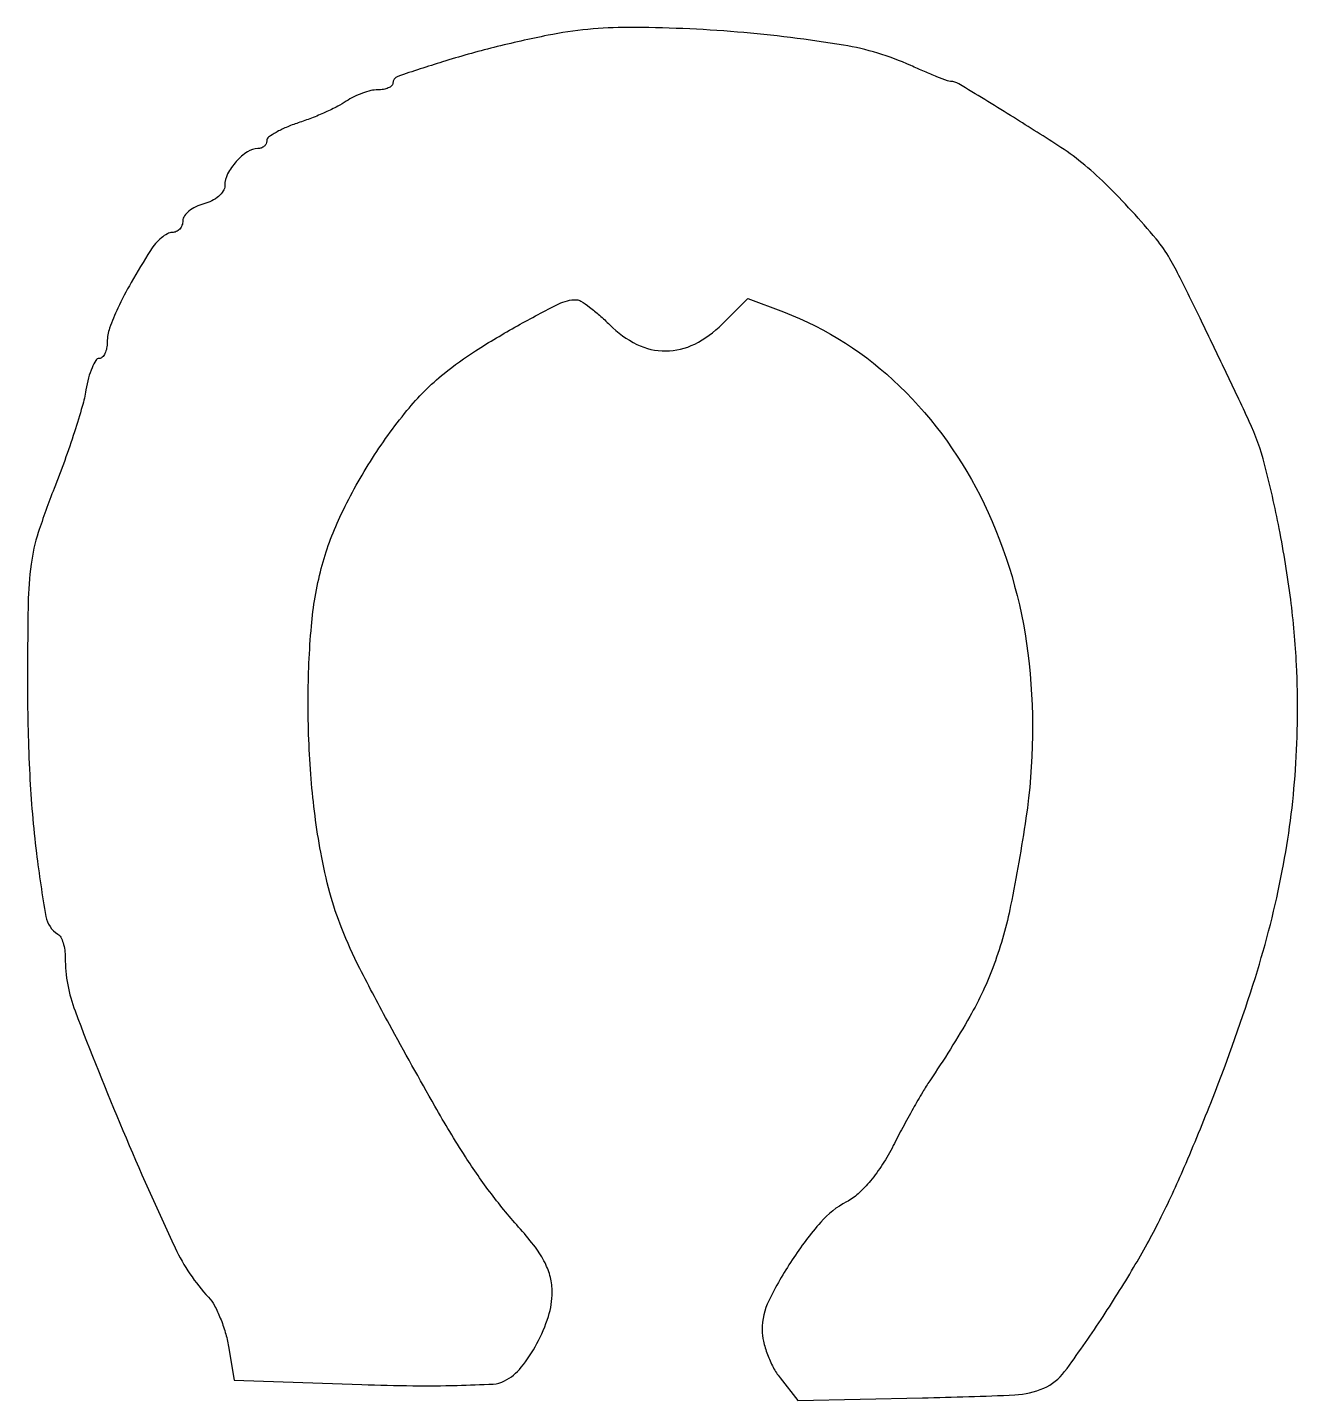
# Model space of a CAD drawing. Extents: x 0 to 152, y 0 to 163.
import ezdxf

# ---------------------------------------------------------------- set-up
doc = ezdxf.new("R2010")
doc.units = 0

msp = doc.modelspace()

# ---------------------------------------------------------------- linework, layer by layer
msp.add_lwpolyline([(62.5, 162.493736, 0.012318), (56.055982, 161.046796, 0.01388), (49.944852, 159.333963, 0.006457), (44.610714, 157.602092, 0.321415), (44, 156.750199, -0.21794), (43.868643, 156.463154, -0.078431), (43.477861, 156.220371, -0.059636), (42.903096, 156.054944, -0.040299), (42.222506, 156, 0.058375), (41.400335, 155.903683, 0.028543), (40.387728, 155.601172, 0.027855), (39.358039, 155.162095, 0.036035), (38.472506, 154.642289, -0.032421), (37.457201, 154.03641, -0.0125), (35.977861, 153.325078, -0.012315), (34.330329, 152.631275, -0.014864), (32.75, 152.064737, 0.020834), (31.313449, 151.530309, 0.030312), (30.101562, 150.932255, 0.030492), (29.215243, 150.35157, 0.236738), (29, 149.922448, -0.115401), (28.917693, 149.570585, -0.100437), (28.685268, 149.270969, -0.093403), (28.337727, 149.069874, -0.084774), (27.928571, 149, 0.149703), (26.694808, 148.622137, 0.062235), (25.369529, 147.462809, 0.061376), (24.340938, 145.975918, 0.121235), (24, 144.590481, -0.141869), (23.814576, 143.950132, -0.072625), (23.265625, 143.309798, -0.062888), (22.456102, 142.766041, -0.055047), (21.5, 142.410644, 0.049341), (20.543644, 142.067489, 0.059134), (19.734375, 141.55872, 0.069524), (19.183419, 140.970385, 0.15466), (19, 140.391592, -0.089306), (18.90434, 139.860289, -0.095114), (18.630036, 139.40878, -0.099862), (18.22103, 139.106707, -0.109705), (17.740547, 139, 0.126907), (17.163526, 138.851146, 0.046074), (16.459024, 138.372255, 0.042023), (15.750218, 137.680682, 0.038885), (15.146512, 136.862995, 0.009176), (12.84881, 133.028937, 0.020049), (11.262883, 129.993421, 0.025194), (10.283298, 127.616966, 0.085358), (10, 125.969584, -0.046505), (9.929733, 125.215734, -0.066463), (9.719561, 124.578565, -0.086567), (9.409996, 124.148637, -0.195964), (9.045313, 124, 0.260462), (8.63705, 123.771849, 0.038329), (8.187908, 122.898438, 0.035117), (7.77537, 121.686715, 0.023299), (7.467113, 120.25, -0.028985), (7.022559, 118.287056, -0.00794), (6.09504, 115.251563, -0.007999), (4.931785, 111.837897, -0.008261), (3.6718, 108.5, 0.016081), (1.793579, 103.278604, 0.044776), (0.93019, 99.482777, 0.029537), (0.578722, 94.811742, 0.004012), (0.5, 85, 0.012507), (0.764547, 74.42576, 0.017911), (1.568604, 65.082261, 0.013314), (2.698721, 57.517149, 0.213745), (4.115573, 55.428572, -0.134774), (4.455864, 55.062773, -0.044198), (4.740199, 54.376944, -0.040295), (4.934743, 53.523537, -0.035912), (5, 52.616135, 0.09079), (6.161319, 46.273206, 0.009247), (11.866604, 32.016334, 0.009922), (18.093525, 18.03485, 0.077954), (22.063087, 12.162659, -0.064754), (22.765816, 11.179766, -0.026211), (23.467315, 9.685652, -0.025401), (24.063157, 7.978219, -0.029408), (24.449298, 6.300102), (25.130592, 2.267559), (40.315296, 1.759254, 0.005811), (46.388908, 1.626585, 0.008882), (51.657714, 1.666342, 0.006062), (55.969729, 1.82783, 0.107964), (57.303511, 2.189297, 0.102959), (59.298946, 3.819304, 0.04682), (61.174405, 6.638081, 0.046254), (62.542025, 9.863143, 0.077024), (62.996262, 12.772343, 0.061625), (62.780086, 14.536171, 0.05547), (62.138583, 16.262038, 0.044451), (60.990225, 18.111969, 0.021374), (59.217602, 20.272343, -0.019971), (55.756676, 24.466293, -0.020146), (52.652007, 28.911175, -0.013497), (49.03116, 34.91856, -0.003608), (43.599121, 44.670499, -0.007807), (40.078897, 51.344177, -0.022625), (37.928956, 56.100474, -0.028812), (36.515218, 60.342644, -0.02129), (35.428005, 65.170499, -0.024773), (34.290781, 73.910396, -0.020485), (33.925599, 83.295169, -0.021095), (34.315711, 92.104443, -0.041802), (35.498049, 98.992471, -0.046928), (37.712731, 105.11015, -0.030224), (41.341304, 111.72773, -0.030371), (45.694923, 117.791208, -0.051423), (50.114909, 122.204204, -0.028598), (53.878722, 124.917847, -0.014712), (58.870454, 127.896935, -0.010399), (63.766566, 130.494948, -0.117297), (65.889833, 131, -0.146041), (66.422909, 130.840905, -0.01718), (67.446485, 130.11875, -0.019405), (68.627391, 129.148889, -0.014753), (69.846154, 128, 0.081917), (73.084169, 125.678905, 0.116578), (76.520387, 124.887547, 0.115711), (79.966154, 125.71675, 0.079881), (83.2309, 128.077054), (86.307953, 131.154107), (90.543974, 129.536356, -0.102163), (104.373298, 120.702828, -0.0883), (114.434917, 106.686531, -0.08089), (119.645486, 88.90389, -0.067762), (119.415025, 69.225209, -0.012952), (117.59753, 58.820236, -0.038069), (115.625074, 51.827662, -0.042127), (112.733969, 45.60996, -0.018869), (107.962332, 37.951137, 0.01544), (107.122675, 36.623791, 0.005135), (105.973408, 34.629924, 0.005106), (104.744668, 32.393531, 0.005792), (103.613576, 30.224132, -0.02583), (102.340108, 28.003442, -0.030206), (100.903534, 26.044343, -0.033228), (99.429686, 24.492232, -0.066994), (98.050244, 23.525982, 0.095134), (94.987596, 21.114765, 0.032834), (91.570414, 16.605712, 0.032217), (88.801981, 11.753111, 0.114), (88, 8.281353, 0.056689), (88.15351, 6.931736, 0.032461), (88.625012, 5.359812, 0.032029), (89.31292, 3.820833, 0.045565), (90.1277, 2.564785), (92.2554, -0.140148), (107.086811, 0.179926, 0.005183), (118.106386, 0.532039, 0.092992), (121.539452, 1.327756, 0.130773), (124.029197, 3.313594, 0.013563), (128.361429, 9.507832, 0.01184), (132.24203, 15.704111, 0.017141), (135.347127, 21.366908, 0.015488), (138.273291, 27.642459, 0.007548), (141.635619, 35.816623, 0.017728), (146.742509, 50.267672, 0.028262), (149.954822, 62.968146, 0.031035), (151.521357, 75.027965, 0.028775), (151.640973, 87.5, 0.020359), (150.948951, 95.285311, 0.015572), (149.58259, 103.724733, 0.015506), (147.84391, 111.403903, 0.045565), (146.01402, 116.5, 0.002239), (143.183642, 122.507678, 0.002274), (140.313874, 128.459053, 0.001828), (137.778759, 133.608026, 0.015659), (136.564309, 135.871334, 0.041991), (134.922039, 138.232457, 0.012574), (132.040181, 141.539467, 0.013094), (128.853429, 144.838136, 0.02433), (126.076516, 147.312341, 0.026641), (123.222519, 149.375344, 0.004578), (117.571327, 152.945745, 0.001528), (111.440645, 156.715131, 0.137915), (110.427523, 157, -0.091917), (110.065084, 157.067196, -0.003704), (108.815768, 157.557583, -0.006391), (107.341429, 158.170928, -0.004471), (105.695136, 158.898154, 0.065663), (97.680205, 161.322808, 0.019897), (85.045978, 162.882624, 0.020485), (72.060578, 163.429438, 0.049381)], format="xyb", close=True)

doc.saveas('drawing.dxf')
